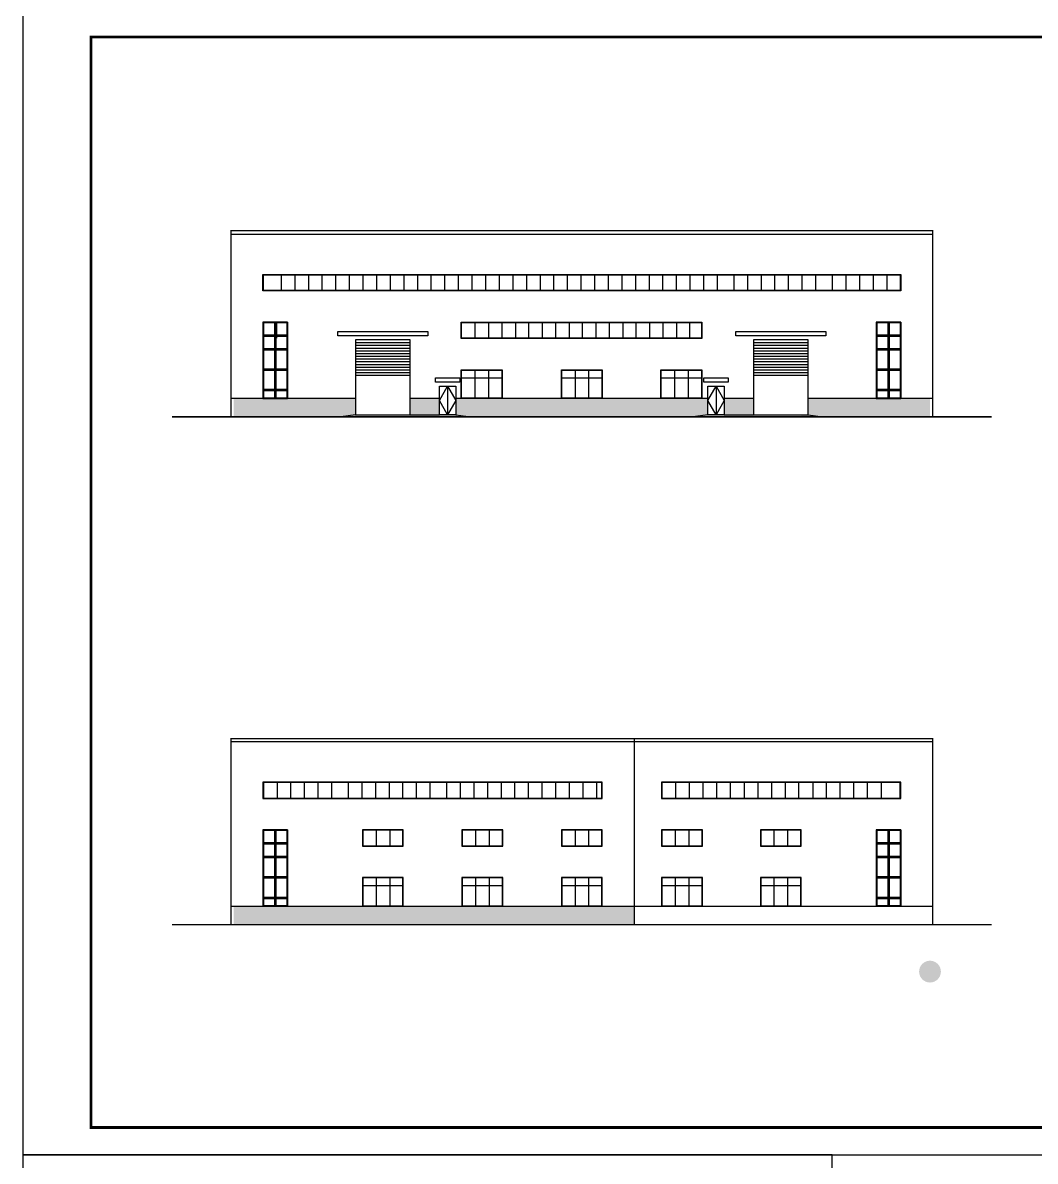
# Model space of a CAD drawing. Extents: x 1680110 to 2520911, y 137232 to 777463.
# Drawn here: x 2361418 to 2435718, y 220757 to 304282 of the extents above; entities that cross this region are included whole.
import ezdxf

# ---------------------------------------------------------------- set-up
doc = ezdxf.new("R2010")
doc.units = 0
doc.header["$LTSCALE"] = 1000
doc.header["$MEASUREMENT"] = 0
for name, color, linetype in [('PUB_TITLE', 4, 'Continuous'), ('填充', 8, 'Continuous'), ('外框线', 7, 'Continuous'), ('建筑-门窗', 141, 'Continuous'), ('窗', 2, 'Continuous'), ('线', 150, 'Continuous'), ('线线', 150, 'Continuous')]:
    doc.layers.add(name, color=color, linetype=linetype)

# ---------------------------------------------------------------- blocks, each defined once
blk = doc.blocks.new('faswq123')
at = {"layer": '窗', "color": 142}
for p, q in [((1137805, 441147), (1140745, 441147)), ((1138775, 441717), (1138775, 439677)), ((1139775, 441717), (1139775, 439677))]:
    blk.add_line(p, q, dxfattribs=at)
for points in [[(1137775, 441747), (1140775, 441747), (1140775, 439647), (1137775, 439647)], [(1137805, 441717), (1140745, 441717), (1140745, 439677), (1137805, 439677)]]:
    blk.add_lwpolyline(points, close=True, dxfattribs=at)
blk = doc.blocks.new('dsaf1')
for p, q in [((622475, 272290), (622475, 267790)), ((624275, 272290), (624275, 267790))]:
    blk.add_line(p, q)
at = {"layer": '建筑-门窗', "ltscale": 0.03}
for p, q in [((624275, 273390), (622475, 273390)), ((622475, 273390), (622475, 267790)), ((622525, 273340), (622525, 272440)), ((623325, 273340), (622525, 273340)), ((623325, 273340), (623325, 272440)), ((623375, 273390), (623375, 267790)), ((624225, 273340), (623425, 273340)), ((623425, 273340), (623425, 272440)), ((624225, 273340), (624225, 272440)), ((624275, 273390), (624275, 267790)), ((624275, 272390), (622475, 272390)), ((623325, 272440), (622525, 272440)), ((623325, 272340), (622525, 272340)), ((622525, 272340), (622525, 271440)), ((623325, 272340), (623325, 271440)), ((624225, 272440), (623425, 272440)), ((624225, 272340), (623425, 272340)), ((623425, 272340), (623425, 271440)), ((624225, 272340), (624225, 271440)), ((623375, 272290), (623375, 267790)), ((624275, 271390), (622475, 271390)), ((624275, 271390), (622475, 271390)), ((624275, 271390), (622475, 271390)), ((624275, 271390), (622475, 271390)), ((624275, 271390), (622475, 271390)), ((623325, 271440), (622525, 271440)), ((623325, 271340), (622525, 271340)), ((622525, 271340), (622525, 269940)), ((623325, 271340), (623325, 269940)), ((624225, 271440), (623425, 271440)), ((624225, 271340), (623425, 271340)), ((623425, 271340), (623425, 269940)), ((624225, 271340), (624225, 269940)), ((624275, 269890), (622475, 269890)), ((624275, 269890), (622475, 269890)), ((624275, 269890), (622475, 269890)), ((624275, 269890), (622475, 269890)), ((623325, 269940), (622525, 269940)), ((622525, 269840), (622525, 268440)), ((623325, 269840), (622525, 269840)), ((623325, 269840), (623325, 268440)), ((624225, 269940), (623425, 269940)), ((624225, 269840), (623425, 269840)), ((623425, 269840), (623425, 268440)), ((624225, 269840), (624225, 268440)), ((624275, 268390), (622475, 268390)), ((624275, 268390), (622475, 268390)), ((623325, 268440), (622525, 268440)), ((623325, 268340), (622525, 268340)), ((622525, 268340), (622525, 267840)), ((623325, 268340), (623325, 267840)), ((624225, 268440), (623425, 268440)), ((624225, 268340), (623425, 268340)), ((623425, 268340), (623425, 267840)), ((624225, 268340), (624225, 267840)), ((622475, 267790), (624275, 267790)), ((622525, 267840), (623325, 267840)), ((623425, 267840), (624225, 267840))]:
    blk.add_line(p, q, dxfattribs=at)

msp = doc.modelspace()

# ---------------------------------------------------------------- hatches: boundary and pattern name
at = {"layer": '填充'}
h = msp.add_hatch(dxfattribs=at)
h.set_pattern_fill('粉刷', color=256, scale=100, style=0)
h.set_pattern_definition([(142.5, (3347511.12, 208792.65), (12.59867, 385.36475), [0, -304, 0, -340, 0, -325]), (172.5, (3347511.1, 208792.65), (-353.95534, 564.4292), [0, -164, 0, -274, 0, -105]), (212.5, (3347757.12, 208792.65), (-622.82837, 1.13181), [0, -100, 0, -360, 0, -470]), (222.5, (3347757.1, 208792.65), (-601.22532, 175.5351), [0, -50, 0, -236, 0, -270])])
edge = h.paths.add_edge_path()
edge.add_line((2385845.5, 275371.2), (2385845.5, 276721.2))
edge.add_line((2385845.5, 276721.2), (2376895.5, 276721.2))
edge.add_line((2376895.5, 276721.2), (2376895.5, 275371.2))
edge.add_line((2376895.5, 275371.2), (2386345.5, 275371.2))
h.paths.add_polyline_path([(2393195.4, 276721.2), (2393195.4, 275521.2), (2391995.4, 275521.2), (2391995.4, 276721.2), (2389845.5, 276721.2), (2389845.5, 275371.2), (2398595.5, 275371.2), (2398595.5, 276721.2)])
h.paths.add_polyline_path([(2412895.6, 276721.2), (2412895.6, 275521.2), (2411695.6, 275521.2), (2411695.6, 276721.2), (2398595.5, 276721.2), (2398595.5, 275371.2), (2415045.5, 275371.2), (2415045.5, 276721.2)])
h.paths.add_polyline_path([(2419045.5, 275521.2), (2418545.5, 275521.2), (2418545.5, 275371.2), (2427995.5, 275371.2), (2427995.5, 276721.2), (2419045.5, 276721.2)])
h = msp.add_hatch(dxfattribs=at)
h.set_pattern_fill('粉刷', color=256, scale=100, style=0)
h.set_pattern_definition([(37.5, (1457379.88, 171540.02), (-12.59867, 385.36475), [0, -304, 0, -340, 0, -325]), (7.5, (1457379.9, 171540), (353.95534, 564.4292), [0, -164, 0, -274, 0, -105]), (327.5, (1457133.88, 171540.02), (622.82837, 1.13181), [0, -100, 0, -360, 0, -470]), (317.5, (1457133.9, 171540), (601.22532, 175.5351), [0, -50, 0, -236, 0, -270])])
h.paths.add_polyline_path([(2376895.5, 239468.6), (2376895.5, 238118.6), (2406295.5, 238118.6), (2406295.5, 239468.6)])
h.paths.add_polyline_path([(2428795.5, 234668.6, 1), (2427195.5, 234668.6, 1)])

# ---------------------------------------------------------------- linework, layer by layer
for points in [[(2391695.4, 278221.2), (2393495.4, 278221.2), (2393495.4, 277921.2), (2391695.4, 277921.2)], [(2411395.6, 278221.2), (2413195.6, 278221.2), (2413195.6, 277921.2), (2411395.6, 277921.2)]]:
    msp.add_lwpolyline(points, close=True)
for points in [[(2389845.5, 275521.2), (2391995.4, 275521.2)], [(2412895.6, 275521.2), (2415045.5, 275521.2)]]:
    msp.add_lwpolyline(points)
at = {"layer": 'PUB_TITLE'}
msp.add_lwpolyline([(2361418.2, 221232.4), (2510018.2, 221232.4), (2510018.2, 305232.4), (2361418.2, 305232.4)], close=True, dxfattribs=at)
at = {"layer": 'PUB_TITLE', "const_width": 200}
msp.add_lwpolyline([(2366418.2, 223232.4), (2508018.2, 223232.4), (2508018.2, 303232.4), (2366418.2, 303232.4)], close=True, dxfattribs=at)
at = {"layer": 'PUB_TITLE'}
msp.add_lwpolyline([(2361418.2, 179232.3), (2420818.7, 179232.3), (2420818.7, 221232.4), (2361418.2, 221232.4), (2361418.2, 179232.3)], dxfattribs=at)
at = {"layer": '外框线'}
msp.add_line((2406295.5, 251768.6), (2406295.5, 238118.6), dxfattribs=at)
at = {"layer": '外框线', "const_width": 100}
for points in [[(2428195.5, 289021.2), (2376695.5, 289021.2), (2376695.5, 275371.2), (2428195.5, 275371.2)], [(2376695.5, 251768.6), (2428195.5, 251768.6), (2428195.5, 238118.6), (2376695.5, 238118.6)]]:
    msp.add_lwpolyline(points, close=True, dxfattribs=at)
for points in [[(2376695.5, 275371.2), (2372360.9, 275371.2)], [(2428195.5, 275371.2), (2432530.1, 275371.2)], [(2406295.5, 251768.6), (2406295.5, 238118.6)], [(2376695.5, 238118.6), (2372360.9, 238118.6)], [(2428195.5, 238118.6), (2432530.1, 238118.6)]]:
    msp.add_lwpolyline(points, dxfattribs=at)
at = {"layer": '窗', "color": 4}
for p, q in [((2380375.5, 285791.2), (2380375.5, 284651.2)), ((2381375.5, 285791.2), (2381375.5, 284651.2)), ((2382375.5, 285791.2), (2382375.5, 284651.2)), ((2383375.5, 285791.2), (2383375.5, 284651.2)), ((2384375.5, 285791.2), (2384375.5, 284651.2)), ((2385375.5, 285791.2), (2385375.5, 284651.2)), ((2386375.5, 285791.2), (2386375.5, 284651.2)), ((2387375.5, 285791.2), (2387375.5, 284651.2)), ((2388375.5, 285791.2), (2388375.5, 284651.2)), ((2389375.5, 285791.2), (2389375.5, 284651.2)), ((2390375.5, 285791.2), (2390375.5, 284651.2)), ((2391375.5, 285791.2), (2391375.5, 284651.2)), ((2392375.5, 285791.2), (2392375.5, 284651.2)), ((2393375.5, 285791.2), (2393375.5, 284651.2)), ((2394375.5, 285791.2), (2394375.5, 284651.2)), ((2395375.5, 285791.2), (2395375.5, 284651.2)), ((2396375.5, 285791.2), (2396375.5, 284651.2)), ((2397375.5, 285791.2), (2397375.5, 284651.2)), ((2398375.5, 285791.2), (2398375.5, 284651.2)), ((2399375.5, 285791.2), (2399375.5, 284651.2)), ((2400375.5, 285791.2), (2400375.5, 284651.2)), ((2401375.5, 285791.2), (2401375.5, 284651.2)), ((2402375.5, 285791.2), (2402375.5, 284651.2)), ((2403375.5, 285791.2), (2403375.5, 284651.2)), ((2404375.5, 285791.2), (2404375.5, 284651.2)), ((2405375.5, 285791.2), (2405375.5, 284651.2)), ((2406375.5, 285791.2), (2406375.5, 284651.2)), ((2407375.5, 285791.2), (2407375.5, 284651.2)), ((2408375.5, 285791.2), (2408375.5, 284651.2)), ((2409375.5, 285791.2), (2409375.5, 284651.2)), ((2410375.5, 285791.2), (2410375.5, 284651.2)), ((2411375.5, 285791.2), (2411375.5, 284651.2)), ((2412375.5, 285791.2), (2412375.5, 284651.2)), ((2413595.5, 285791.2), (2413595.5, 284651.2)), ((2414595.5, 285791.2), (2414595.5, 284651.2)), ((2415595.5, 285791.2), (2415595.5, 284651.2)), ((2416595.5, 285791.2), (2416595.5, 284651.2)), ((2417595.5, 285791.2), (2417595.5, 284651.2)), ((2418595.5, 285791.2), (2418595.5, 284651.2)), ((2419595.5, 285791.2), (2419595.5, 284651.2)), ((2420815.5, 285791.2), (2420815.5, 284651.2)), ((2421815.5, 285791.2), (2421815.5, 284651.2)), ((2422815.5, 285791.2), (2422815.5, 284651.2)), ((2423815.5, 285791.2), (2423815.5, 284651.2)), ((2424815.5, 285791.2), (2424815.5, 284651.2)), ((2380045.5, 282291.2), (2380045.5, 281151.2)), ((2394595.5, 282291.2), (2394595.5, 281151.2)), ((2395595.5, 282291.2), (2395595.5, 281151.2)), ((2396565.5, 282291.2), (2396565.5, 281151.2)), ((2397565.5, 282291.2), (2397565.5, 281151.2)), ((2398535.5, 282291.2), (2398535.5, 281151.2)), ((2399535.5, 282291.2), (2399535.5, 281151.2)), ((2400505.5, 282291.2), (2400505.5, 281151.2)), ((2401505.5, 282291.2), (2401505.5, 281151.2)), ((2402475.5, 282291.2), (2402475.5, 281151.2)), ((2403475.5, 282291.2), (2403475.5, 281151.2)), ((2404445.5, 282291.2), (2404445.5, 281151.2)), ((2405445.5, 282291.2), (2405445.5, 281151.2)), ((2406415.5, 282291.2), (2406415.5, 281151.2)), ((2407415.5, 282291.2), (2407415.5, 281151.2)), ((2408385.5, 282291.2), (2408385.5, 281151.2)), ((2409385.5, 282291.2), (2409385.5, 281151.2)), ((2410355.5, 282291.2), (2410355.5, 281151.2)), ((2380075.5, 248538.6), (2380075.5, 247398.6)), ((2381075.5, 248538.6), (2381075.5, 247398.6)), ((2382075.5, 248538.6), (2382075.5, 247398.6)), ((2383075.5, 248538.6), (2383075.5, 247398.6)), ((2384075.5, 248538.6), (2384075.5, 247398.6)), ((2385295.5, 248538.6), (2385295.5, 247398.6)), ((2386295.5, 248538.6), (2386295.5, 247398.6)), ((2387295.5, 248538.6), (2387295.5, 247398.6)), ((2388295.5, 248538.6), (2388295.5, 247398.6)), ((2389295.5, 248538.6), (2389295.5, 247398.6)), ((2390295.5, 248538.6), (2390295.5, 247398.6)), ((2391295.5, 248538.6), (2391295.5, 247398.6)), ((2392515.5, 248538.6), (2392515.5, 247398.6)), ((2393515.5, 248538.6), (2393515.5, 247398.6)), ((2394515.5, 248538.6), (2394515.5, 247398.6)), ((2395515.5, 248538.6), (2395515.5, 247398.6)), ((2396515.5, 248538.6), (2396515.5, 247398.6)), ((2397515.5, 248538.6), (2397515.5, 247398.6)), ((2398515.5, 248538.6), (2398515.5, 247398.6)), ((2399515.5, 248538.6), (2399515.5, 247398.6)), ((2400515.5, 248538.6), (2400515.5, 247398.6)), ((2401515.5, 248538.6), (2401515.5, 247398.6)), ((2402515.5, 248538.6), (2402515.5, 247398.6)), ((2403515.5, 248538.6), (2403515.5, 247398.6)), ((2409325.5, 248538.6), (2409325.5, 247398.6)), ((2410325.5, 248538.6), (2410325.5, 247398.6)), ((2411325.5, 248538.6), (2411325.5, 247398.6)), ((2412325.5, 248538.6), (2412325.5, 247398.6)), ((2413325.5, 248538.6), (2413325.5, 247398.6)), ((2414355.5, 248538.6), (2414355.5, 247398.6)), ((2415355.5, 248538.6), (2415355.5, 247398.6)), ((2416355.5, 248538.6), (2416355.5, 247398.6)), ((2417355.5, 248538.6), (2417355.5, 247398.6)), ((2418355.5, 248538.6), (2418355.5, 247398.6)), ((2419385.5, 248538.6), (2419385.5, 247398.6)), ((2420385.5, 248538.6), (2420385.5, 247398.6)), ((2421385.5, 248538.6), (2421385.5, 247398.6)), ((2422385.5, 248538.6), (2422385.5, 247398.6)), ((2423385.5, 248538.6), (2423385.5, 247398.6)), ((2424415.5, 248538.6), (2424415.5, 247398.6)), ((2387345.5, 245038.6), (2387345.5, 243898.6)), ((2388345.5, 245038.6), (2388345.5, 243898.6)), ((2394645.5, 245038.6), (2394645.5, 243898.6)), ((2395645.5, 245038.6), (2395645.5, 243898.6)), ((2401945.5, 245038.6), (2401945.5, 243898.6)), ((2402945.5, 245038.6), (2402945.5, 243898.6)), ((2409295.5, 245038.6), (2409295.5, 243898.6)), ((2410295.5, 245038.6), (2410295.5, 243898.6)), ((2416545.5, 245038.6), (2416545.5, 243898.6)), ((2417545.5, 245038.6), (2417545.5, 243898.6))]:
    msp.add_line(p, q, dxfattribs=at)
for points in [[(2379045.5, 285821.2), (2425845.5, 285821.2), (2425845.5, 284621.2), (2379045.5, 284621.2)], [(2379075.5, 285791.2), (2425815.5, 285791.2), (2425815.5, 284651.2), (2379075.5, 284651.2)], [(2393595.5, 282321.2), (2411245.5, 282321.2), (2411245.5, 281121.2), (2393595.5, 281121.2)], [(2393625.5, 282291.2), (2411215.5, 282291.2), (2411215.5, 281151.2), (2393625.5, 281151.2)], [(2403945.5, 248568.6), (2379045.5, 248568.6), (2379045.5, 247368.6), (2403945.5, 247368.6)], [(2403915.5, 248538.6), (2379075.5, 248538.6), (2379075.5, 247398.6), (2403915.5, 247398.6)], [(2425845.5, 248568.6), (2408295.5, 248568.6), (2408295.5, 247368.6), (2425845.5, 247368.6)], [(2425815.5, 248538.6), (2408325.5, 248538.6), (2408325.5, 247398.6), (2425815.5, 247398.6)], [(2389345.5, 245068.6), (2386345.5, 245068.6), (2386345.5, 243868.6), (2389345.5, 243868.6)], [(2389315.5, 245038.6), (2386375.5, 245038.6), (2386375.5, 243898.6), (2389315.5, 243898.6)], [(2396645.5, 245068.6), (2393645.5, 245068.6), (2393645.5, 243868.6), (2396645.5, 243868.6)], [(2396615.5, 245038.6), (2393675.5, 245038.6), (2393675.5, 243898.6), (2396615.5, 243898.6)], [(2403945.5, 245068.6), (2400945.5, 245068.6), (2400945.5, 243868.6), (2403945.5, 243868.6)], [(2403915.5, 245038.6), (2400975.5, 245038.6), (2400975.5, 243898.6), (2403915.5, 243898.6)], [(2411295.5, 245068.6), (2408295.5, 245068.6), (2408295.5, 243868.6), (2411295.5, 243868.6)], [(2411265.5, 245038.6), (2408325.5, 245038.6), (2408325.5, 243898.6), (2411265.5, 243898.6)], [(2418545.5, 245068.6), (2415545.5, 245068.6), (2415545.5, 243868.6), (2418545.5, 243868.6)], [(2418515.5, 245038.6), (2415575.5, 245038.6), (2415575.5, 243898.6), (2418515.5, 243898.6)]]:
    msp.add_lwpolyline(points, close=True, dxfattribs=at)
at = {"layer": '线', "color": 0}
for p, q in [((2385845.5, 276721.2), (2376695.5, 276721.2)), ((2391995.4, 276721.2), (2389845.5, 276721.2)), ((2411695.6, 276721.2), (2393195.4, 276721.2)), ((2415045.5, 276721.2), (2412895.6, 276721.2)), ((2428195.5, 276721.2), (2419045.5, 276721.2)), ((2376695.5, 239468.6), (2428195.5, 239468.6))]:
    msp.add_line(p, q, dxfattribs=at)
for points in [[(2384545.3, 281621.2), (2391145.3, 281621.2), (2391145.3, 281321.2), (2384545.3, 281321.2)], [(2413745.3, 281621.2), (2420345.3, 281621.2), (2420345.3, 281321.2), (2413745.3, 281321.2)]]:
    msp.add_lwpolyline(points, close=True, dxfattribs=at)
at = {"layer": '线', "color": 4}
for points in [[(2385845.5, 275521.2), (2389845.5, 275521.2), (2389845.5, 281021.2), (2385845.5, 281021.2)], [(2415045.5, 275521.2), (2419045.5, 275521.2), (2419045.5, 281021.2), (2415045.5, 281021.2)], [(2391995.4, 277621.2), (2393195.4, 277621.2), (2393195.4, 275521.2), (2391995.4, 275521.2)], [(2411695.6, 277621.2), (2412895.6, 277621.2), (2412895.6, 275521.2), (2411695.6, 275521.2)]]:
    msp.add_lwpolyline(points, close=True, dxfattribs=at)
for points in [[(2385845.5, 280821.2), (2389845.5, 280821.2)], [(2415045.5, 280821.2), (2419045.5, 280821.2)], [(2385845.5, 280621.2), (2389845.5, 280621.2)], [(2385845.5, 280421.2), (2389845.5, 280421.2)], [(2385845.5, 280221.2), (2389845.5, 280221.2)], [(2385845.5, 280021.2), (2389845.5, 280021.2)], [(2385845.5, 279821.2), (2389845.5, 279821.2)], [(2415045.5, 280621.2), (2419045.5, 280621.2)], [(2415045.5, 280421.2), (2419045.5, 280421.2)], [(2415045.5, 280221.2), (2419045.5, 280221.2)], [(2415045.5, 280021.2), (2419045.5, 280021.2)], [(2415045.5, 279821.2), (2419045.5, 279821.2)], [(2385845.5, 279621.2), (2389845.5, 279621.2)], [(2385845.5, 279421.2), (2389845.5, 279421.2)], [(2385845.5, 279221.2), (2389845.5, 279221.2)], [(2385845.5, 279021.2), (2389845.5, 279021.2)], [(2415045.5, 279621.2), (2419045.5, 279621.2)], [(2415045.5, 279421.2), (2419045.5, 279421.2)], [(2415045.5, 279221.2), (2419045.5, 279221.2)], [(2415045.5, 279021.2), (2419045.5, 279021.2)], [(2385845.5, 278821.2), (2389845.5, 278821.2)], [(2385845.5, 278621.2), (2389845.5, 278621.2)], [(2385845.5, 278421.2), (2389845.5, 278421.2)], [(2415045.5, 278821.2), (2419045.5, 278821.2)], [(2415045.5, 278621.2), (2419045.5, 278621.2)], [(2415045.5, 278421.2), (2419045.5, 278421.2)], [(2392595.4, 277621.2), (2392595.4, 275521.2), (2391995.4, 276571.2), (2392595.4, 277621.2), (2393195.4, 276571.2), (2392595.4, 275521.2)], [(2412295.6, 277621.2), (2412295.6, 275521.2), (2411695.6, 276571.2), (2412295.6, 277621.2), (2412895.6, 276571.2), (2412295.6, 275521.2)]]:
    msp.add_lwpolyline(points, dxfattribs=at)
at = {"layer": '线', "color": 2}
for points in [[(2385845.5, 275521.2), (2384748.3, 275371.2)], [(2393195.4, 275521.2), (2394292.6, 275371.2)], [(2411695.6, 275521.2), (2410598.4, 275371.2)], [(2419045.5, 275521.2), (2420142.7, 275371.2)]]:
    msp.add_lwpolyline(points, dxfattribs=at)
at = {"layer": '线线'}
for p, q in [((2376695.5, 288771.2), (2428195.5, 288771.2)), ((2428195.5, 251518.6), (2376695.5, 251518.6))]:
    msp.add_line(p, q, dxfattribs=at)

# ---------------------------------------------------------------- block references
at = {"layer": '窗', "color": 4}
for p in [(1255820.9, -162925.6), (1263170.9, -162925.6), (1270470.9, -162925.6)]:
    msp.add_blockref('faswq123', p, dxfattribs=at)
at = {"layer": '窗', "color": 4, "xscale": -1}
for p in [(3527120.1, -200178.2), (3534420.1, -200178.2), (3541720.1, -200178.2), (3549070.1, -200178.2), (3556320.1, -200178.2)]:
    msp.add_blockref('faswq123', p, dxfattribs=at)
at = {"layer": '线'}
for p in [(1756570.2, 8931.2), (1801570.2, 8931.2), (1756570.2, -28321.5), (1801570.2, -28321.5)]:
    msp.add_blockref('dsaf1', p, dxfattribs=at)

doc.saveas('drawing.dxf')
